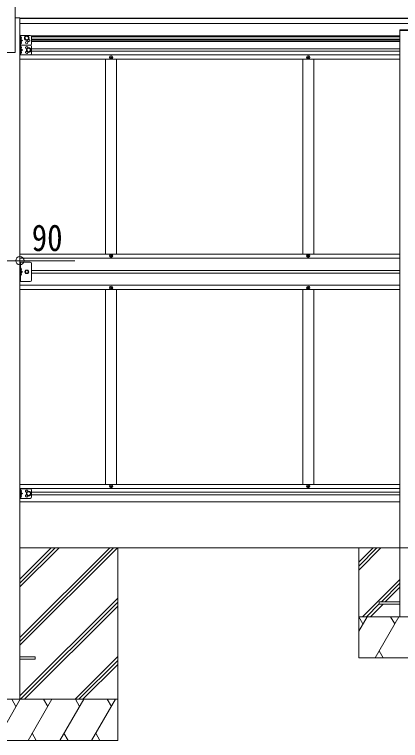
# Model space of a CAD drawing. Units: millimetres at full size, sheet at 1:30; details may follow other scales. Extents: x -8385 to 8479, y -5853 to 5787.
# Drawn here: x 3137 to 4538, y -2477 to 162 of the extents above; entities that cross this region are included whole.
import ezdxf
from ezdxf.enums import TextEntityAlignment as Align

# ---------------------------------------------------------------- set-up
doc = ezdxf.new("R2010")
doc.units = ezdxf.units.MM
doc.header["$LTSCALE"] = 30
doc.header["$PDMODE"] = 32
doc.header["$PDSIZE"] = 30
for name, color, linetype, lineweight in [('0-0_0', 7, 'Continuous', 9), ('0-1_本体', 4, 'Continuous', 9), ('0-2_部品', 7, 'Continuous', 9), ('0-A_寸法', 6, 'Continuous', 9), ('1-0_FRAME', 7, 'Continuous', 9), ('1-1_GLASS', 4, 'Continuous', 9), ('1-2_GLASS_SEAL', 4, 'Continuous', 9)]:
    doc.layers.add(name, color=color, linetype=linetype, lineweight=lineweight)
doc.styles.add('ＭＳ ゴシック', font='')
doc.styles.get('ＭＳ ゴシック').set_extended_font_data('MS Gothic')

msp = doc.modelspace()

# ---------------------------------------------------------------- linework, layer by layer
at = {"layer": '0-0_0'}
for p, q in [((3156.76, -2130.79), (3510.83, -1776.73)), ((3156.76, -2102.51), (3482.54, -1776.73)), ((3156.76, -2116.65), (3496.68, -1776.73)), ((3156.76, -1918.66), (3298.69, -1776.73)), ((3156.76, -1904.52), (3284.55, -1776.73)), ((3156.76, -1890.38), (3270.41, -1776.73)), ((3156.76, -1776.73), (5966.36, -1776.73)), ((3511.56, -1776.73), (3511.56, -2476.73)), ((3156.76, -2314.64), (3511.56, -1959.84)), ((3158.81, -2326.73), (3511.56, -1973.99)), ((3172.96, -2326.73), (3511.56, -1988.13)), ((3356.8, -2326.73), (3511.56, -2171.98)), ((3370.94, -2326.73), (3511.56, -2186.12)), ((3385.09, -2326.73), (3511.56, -2200.26)), ((3511.56, -2326.73), (2711.56, -2326.73)), ((3070.68, -2476.73), (3157.28, -2326.73)), ((3142.28, -2352.71), (3127.28, -2326.73)), ((3186.15, -2476.73), (3272.75, -2326.73)), ((3257.75, -2352.71), (3242.75, -2326.73)), ((3301.62, -2476.73), (3388.22, -2326.73)), ((3358.22, -2326.73), (3373.22, -2352.71)), ((3417.09, -2476.73), (3503.69, -2326.73)), ((3473.69, -2326.73), (3488.69, -2352.71)), ((3201.14, -2450.75), (3216.14, -2476.73)), ((3316.61, -2450.75), (3331.61, -2476.73)), ((3432.08, -2450.75), (3447.08, -2476.73)), ((2711.56, -2476.73), (3511.56, -2476.73))]:
    msp.add_line(p, q, dxfattribs=at)
at = {"layer": '0-1_本体'}
for p, q in [((3139.06, 23.27), (3139.06, 340.06)), ((3139.06, 149.65), (3156.56, 149.65)), ((3156.56, 149.65), (3156.56, -2326.73)), ((3156.56, 148.44), (5966.36, 148.44)), ((3156.56, 147.04), (5966.36, 147.04)), ((3156.56, 129.67), (5966.36, 129.67)), ((3084.06, 23.27), (3139.06, 23.27))]:
    msp.add_line(p, q, dxfattribs=at)
at = {"layer": '0-2_部品', "color": 4}
for p, q in [((3156.76, -2172.23), (3211.56, -2172.23)), ((3156.76, -2181.23), (3211.56, -2181.23)), ((3211.56, -2172.23), (3211.56, -2181.23))]:
    msp.add_line(p, q, dxfattribs=at)
at = {"layer": '0-A_寸法'}
for p, q in [((3066.56, -732.83), (3156.56, -732.83)), ((3156.56, -732.83), (3356.56, -732.83))]:
    msp.add_line(p, q, dxfattribs=at)
msp.add_point((3156.56, -732.83), dxfattribs=at)
at = {"layer": '1-0_FRAME'}
for p, q in [((4386.56, -1829.08), (4438.91, -1776.73)), ((4386.56, -1843.22), (4453.05, -1776.73)), ((4386.56, -1857.36), (4467.19, -1776.73)), ((4386.56, -1776.73), (4386.56, -2176.73)), ((4401.04, -2026.73), (4536.56, -1891.21)), ((4469.18, -1972.73), (4536.56, -1905.35)), ((4483.32, -1972.73), (4536.56, -1919.49)), ((4415.18, -2026.73), (4461.56, -1980.35)), ((4429.32, -2026.73), (4475.32, -1980.73)), ((4386.56, -2079.85), (4417.23, -2026.73)), ((4386.56, -2026.73), (4736.56, -2026.73)), ((4402.23, -2052.71), (4387.22, -2026.73)), ((4446.09, -2176.73), (4532.7, -2026.73)), ((4517.7, -2052.71), (4502.69, -2026.73)), ((4461.09, -2150.75), (4476.09, -2176.73)), ((4386.56, -2176.73), (4736.56, -2176.73))]:
    msp.add_line(p, q, dxfattribs=at)
at = {"layer": '1-1_GLASS'}
for p, q in [((3196.56, 84.26), (4536.56, 84.26)), ((3198.54, 80.76), (4536.56, 80.76)), ((4536.56, 103.48), (4536.56, -2026.73)), ((3198.56, 71.76), (4536.56, 71.76)), ((3198.56, 68.26), (4536.56, 68.26)), ((4536.56, 63.26), (3198.56, 63.26)), ((3198.56, 37.38), (4536.56, 37.38)), ((3198.56, 28.38), (4536.56, 28.38)), ((3084.06, 23.26), (3139.06, 23.26)), ((3156.56, 14.88), (4536.56, 14.88)), ((3156.56, -0.62), (4536.56, -0.62)), ((3467.56, -0.62), (3467.56, -708.24)), ((3507.56, -0.62), (3507.56, -708.24)), ((4183.56, -0.62), (4183.56, -708.24)), ((4223.56, -0.62), (4223.56, -708.24)), ((3156.56, -708.74), (4536.56, -708.74)), ((3156.56, -724.24), (4536.56, -724.24)), ((3198.56, -768.74), (4536.56, -768.74)), ((4536.56, -777.74), (3198.56, -777.74)), ((3156.56, -822.24), (4536.56, -822.24)), ((3156.56, -837.74), (4536.56, -837.74)), ((3467.56, -1545.74), (3467.56, -837.74)), ((3507.56, -1545.74), (3507.56, -837.74)), ((4183.56, -1545.74), (4183.56, -837.74)), ((4223.56, -1545.74), (4223.56, -837.74)), ((3156.56, -1545.74), (4536.56, -1545.74)), ((3156.56, -1561.24), (4536.56, -1561.24)), ((3198.56, -1574.74), (4536.56, -1574.74)), ((3198.56, -1583.74), (4536.56, -1583.74)), ((3156.36, -1609.74), (4536.56, -1609.74))]:
    msp.add_line(p, q, dxfattribs=at)
at = {"layer": '1-2_GLASS_SEAL'}
for p, q in [((4585.56, 106.48), (4537.56, 106.48)), ((3156.56, 85.26), (3156.56, 50.26)), ((3193.56, 85.26), (3156.56, 85.26)), ((3159.06, 85.26), (3159.06, 50.26)), ((3159.56, 80.76), (3160.36, 80.62)), ((3198.56, 80.26), (3198.56, 55.26)), ((4536.06, 104.98), (4536.06, 103.48)), ((4587.06, 103.48), (4536.06, 103.48)), ((3159.56, 72.76), (3159.06, 72.85)), ((3159.06, 67.76), (3166.06, 67.76)), ((3159.56, 54.76), (3159.06, 54.85)), ((3159.56, 72.76), (3160.36, 72.9)), ((3159.56, 62.76), (3160.36, 62.62)), ((3159.56, 54.76), (3160.36, 54.9)), ((3193.56, 50.26), (3156.56, 50.26)), ((3156.56, 50.26), (3156.56, 15.26)), ((3193.56, 50.26), (3156.56, 50.26)), ((3159.06, 50.26), (3159.06, 15.26)), ((3159.56, 37.76), (3159.06, 37.85)), ((3159.06, 32.76), (3166.06, 32.76)), ((3159.56, 45.76), (3160.36, 45.62)), ((3159.56, 37.76), (3160.36, 37.9)), ((3159.56, 27.76), (3160.36, 27.62)), ((3198.56, 45.26), (3198.56, 20.26)), ((3193.56, 15.26), (3156.56, 15.26)), ((3159.56, 19.76), (3159.06, 19.85)), ((3159.56, 19.76), (3160.36, 19.9)), ((3486.06, 6.38), (3485.06, 6.38)), ((3489.06, 5.38), (3490.06, 5.38)), ((4202.06, 6.38), (4201.06, 6.38)), ((4205.06, 5.38), (4206.06, 5.38)), ((3193.56, -738.24), (3156.56, -738.24)), ((3159.06, -738.24), (3159.06, -808.24)), ((3486.06, -715.74), (3485.06, -715.74)), ((3489.06, -714.74), (3490.06, -714.74)), ((4202.06, -715.74), (4201.06, -715.74)), ((4205.06, -714.74), (4206.06, -714.74)), ((3159.56, -760.24), (3160.36, -760.38)), ((3198.56, -803.24), (3198.56, -743.24)), ((3159.56, -768.24), (3159.06, -768.15)), ((3159.06, -768.24), (3166.06, -773.24)), ((3159.06, -773.24), (3166.06, -773.24)), ((3159.06, -778.24), (3166.06, -773.24)), ((3159.56, -786.24), (3159.06, -786.15)), ((3159.56, -768.24), (3160.36, -768.1)), ((3159.56, -778.24), (3160.36, -778.38)), ((3159.56, -786.24), (3160.36, -786.1)), ((3486.06, -830.74), (3485.06, -830.74)), ((3489.06, -831.74), (3490.06, -831.74)), ((4202.06, -830.74), (4201.06, -830.74)), ((4205.06, -831.74), (4206.06, -831.74)), ((3486.06, -1552.74), (3485.06, -1552.74)), ((3489.06, -1551.74), (3490.06, -1551.74)), ((4202.06, -1552.74), (4201.06, -1552.74)), ((4205.06, -1551.74), (4206.06, -1551.74)), ((3156.56, -1596.74), (3156.56, -1561.74)), ((3193.56, -1561.74), (3156.56, -1561.74)), ((3159.06, -1596.74), (3159.06, -1561.74)), ((3159.56, -1574.24), (3159.06, -1574.15)), ((3159.06, -1579.24), (3166.06, -1579.24)), ((3159.56, -1566.24), (3160.36, -1566.38)), ((3159.56, -1574.24), (3160.36, -1574.1)), ((3198.56, -1591.74), (3198.56, -1566.74)), ((3193.56, -1596.74), (3156.56, -1596.74)), ((3159.56, -1592.24), (3159.06, -1592.15)), ((3159.56, -1584.24), (3160.36, -1584.38)), ((3159.56, -1592.24), (3160.36, -1592.1)), ((4536.56, -1972.73), (4461.56, -1972.73))]:
    msp.add_line(p, q, dxfattribs=at)
for points in [[(3159.56, 72.76), (3159.56, 80.76), (3159.06, 80.67), (3159.06, 72.85)], [(3158.68, 76.76), (3159.31, 77.95), (3161.54, 79.06)], [(3158.68, 76.76), (3159.31, 75.57), (3161.54, 74.46)], [(3158.68, 58.76), (3159.31, 59.95), (3161.54, 61.06)], [(3158.68, 58.76), (3159.31, 57.57), (3161.54, 56.46)], [(3159.06, 72.76), (3166.06, 67.76), (3159.06, 62.76)], [(3159.56, 54.76), (3159.56, 62.76), (3159.06, 62.67), (3159.06, 54.85)], [(3158.68, 41.76), (3159.31, 42.95), (3161.54, 44.06)], [(3158.68, 41.76), (3159.31, 40.57), (3161.54, 39.46)], [(3159.56, 37.76), (3159.56, 45.76), (3159.06, 45.67), (3159.06, 37.85)], [(3159.06, 37.76), (3166.06, 32.76), (3159.06, 27.76)], [(3159.56, 19.76), (3159.56, 27.76), (3159.06, 27.67), (3159.06, 19.85)], [(3158.68, 23.76), (3159.31, 24.95), (3161.54, 26.06)], [(3158.68, 23.76), (3159.31, 22.57), (3161.54, 21.46)], [(3485.06, 6.38), (3485.06, 5.38), (3486.06, 5.38)], [(3488.06, 7.38), (3488.06, 8.38), (3487.06, 8.38), (3487.06, 7.38)], [(3487.06, 4.38), (3487.06, 3.38), (3488.06, 3.38), (3488.06, 4.38)], [(3490.06, 5.38), (3490.06, 6.38), (3489.06, 6.38)], [(4201.06, 6.38), (4201.06, 5.38), (4202.06, 5.38)], [(4204.06, 7.38), (4204.06, 8.38), (4203.06, 8.38), (4203.06, 7.38)], [(4203.06, 4.38), (4203.06, 3.38), (4204.06, 3.38), (4204.06, 4.38)], [(4206.06, 5.38), (4206.06, 6.38), (4205.06, 6.38)], [(3193.56, -808.24), (3156.56, -808.24), (3156.56, -738.24)], [(3485.06, -715.74), (3485.06, -714.74), (3486.06, -714.74)], [(3487.06, -713.74), (3487.06, -712.74), (3488.06, -712.74), (3488.06, -713.74)], [(3488.06, -716.74), (3488.06, -717.74), (3487.06, -717.74), (3487.06, -716.74)], [(3490.06, -714.74), (3490.06, -715.74), (3489.06, -715.74)], [(4201.06, -715.74), (4201.06, -714.74), (4202.06, -714.74)], [(4203.06, -713.74), (4203.06, -712.74), (4204.06, -712.74), (4204.06, -713.74)], [(4204.06, -716.74), (4204.06, -717.74), (4203.06, -717.74), (4203.06, -716.74)], [(4206.06, -714.74), (4206.06, -715.74), (4205.06, -715.74)], [(3158.68, -764.24), (3159.31, -763.05), (3161.54, -761.94)], [(3158.68, -764.24), (3159.31, -765.43), (3161.54, -766.54)], [(3159.56, -768.24), (3159.56, -760.24), (3159.06, -760.33), (3159.06, -768.15)], [(3158.68, -782.24), (3159.31, -781.05), (3161.54, -779.94)], [(3158.68, -782.24), (3159.31, -783.43), (3161.54, -784.54)], [(3159.56, -786.24), (3159.56, -778.24), (3159.06, -778.33), (3159.06, -786.15)], [(3485.06, -830.74), (3485.06, -831.74), (3486.06, -831.74)], [(3488.06, -829.74), (3488.06, -828.74), (3487.06, -828.74), (3487.06, -829.74)], [(3487.06, -832.74), (3487.06, -833.74), (3488.06, -833.74), (3488.06, -832.74)], [(3490.06, -831.74), (3490.06, -830.74), (3489.06, -830.74)], [(4201.06, -830.74), (4201.06, -831.74), (4202.06, -831.74)], [(4204.06, -829.74), (4204.06, -828.74), (4203.06, -828.74), (4203.06, -829.74)], [(4203.06, -832.74), (4203.06, -833.74), (4204.06, -833.74), (4204.06, -832.74)], [(4206.06, -831.74), (4206.06, -830.74), (4205.06, -830.74)], [(3485.06, -1552.74), (3485.06, -1551.74), (3486.06, -1551.74)], [(3487.06, -1550.74), (3487.06, -1549.74), (3488.06, -1549.74), (3488.06, -1550.74)], [(3488.06, -1553.74), (3488.06, -1554.74), (3487.06, -1554.74), (3487.06, -1553.74)], [(3490.06, -1551.74), (3490.06, -1552.74), (3489.06, -1552.74)], [(4201.06, -1552.74), (4201.06, -1551.74), (4202.06, -1551.74)], [(4203.06, -1550.74), (4203.06, -1549.74), (4204.06, -1549.74), (4204.06, -1550.74)], [(4204.06, -1553.74), (4204.06, -1554.74), (4203.06, -1554.74), (4203.06, -1553.74)], [(4206.06, -1551.74), (4206.06, -1552.74), (4205.06, -1552.74)], [(3158.68, -1570.24), (3159.31, -1569.05), (3161.54, -1567.94)], [(3158.68, -1570.24), (3159.31, -1571.43), (3161.54, -1572.54)], [(3159.56, -1574.24), (3159.56, -1566.24), (3159.06, -1566.33), (3159.06, -1574.15)], [(3159.06, -1584.24), (3166.06, -1579.24), (3159.06, -1574.24)], [(3158.68, -1588.24), (3159.31, -1587.05), (3161.54, -1585.94)], [(3158.68, -1588.24), (3159.31, -1589.43), (3161.54, -1590.54)], [(3159.56, -1592.24), (3159.56, -1584.24), (3159.06, -1584.33), (3159.06, -1592.15)], [(4461.56, -1972.73), (4461.56, -1980.73), (4536.56, -1980.73)]]:
    msp.add_lwpolyline(points, dxfattribs=at)
for points in [[(3181.56, 68.75), (3175.06, 72.51), (3175.06, 80.01), (3181.56, 83.76), (3188.06, 80.01), (3188.06, 72.51)], [(3188.56, 25.25), (3182.06, 29.01), (3182.06, 36.51), (3188.56, 40.26), (3195.06, 36.51), (3195.06, 29.01)], [(3174.06, -773.24), (3177.81, -779.74), (3185.31, -779.74), (3189.07, -773.24), (3185.31, -766.74), (3177.81, -766.74)], [(3188.56, -1571.74), (3182.06, -1575.49), (3182.06, -1582.99), (3188.56, -1586.75), (3195.06, -1582.99), (3195.06, -1575.49)]]:
    msp.add_lwpolyline(points, close=True, dxfattribs=at)
for centre, radius in [((3181.56, 76.26), 8.5), ((3181.56, 76.26), 7.5), ((3181.56, 76.26), 6.5), ((3181.56, 59.26), 4.25), ((3188.56, 32.76), 8.5), ((3188.56, 32.76), 7.5), ((3188.56, 32.76), 6.5), ((3487.56, 5.88), 5.9), ((4203.56, 5.88), 5.9), ((3487.56, -715.24), 5.9), ((4203.56, -715.24), 5.9), ((3181.56, -773.24), 6.5), ((3181.56, -773.24), 5.5), ((3487.56, -831.24), 5.9), ((4203.56, -831.24), 5.9), ((3487.56, -1552.24), 5.9), ((4203.56, -1552.24), 5.9), ((3188.56, -1579.24), 8.5), ((3188.56, -1579.24), 7.5), ((3188.56, -1579.24), 6.5)]:
    msp.add_circle(centre, radius, dxfattribs=at)
for centre, radius, start, end in [((4537.56, 104.98), 1.5, 90, 180), ((3160.21, 79.73), 0.9, 32.05588, 80), ((3155.46, 76.76), 6.5, 327.94412, 32.05588), ((3193.56, 80.26), 5, 0, 90), ((3160.21, 73.79), 0.9, 280, 327.94412), ((3160.21, 61.73), 0.9, 32.05588, 80), ((3160.21, 55.79), 0.9, 280, 327.94412), ((3155.46, 58.76), 6.5, 327.94412, 32.05588), ((3188.56, 67.76), 4.25, 173.70569, 85.23923), ((3193.56, 55.26), 5, 270, 0), ((3160.21, 44.73), 0.9, 32.05588, 80), ((3160.21, 38.79), 0.9, 280, 327.94412), ((3160.21, 26.73), 0.9, 32.05588, 80), ((3155.46, 41.76), 6.5, 327.94412, 32.05588), ((3155.46, 23.76), 6.5, 327.94412, 32.05588), ((3181.56, 41.26), 4.25, 353.70569, 265.23923), ((3181.56, 24.26), 4.25, 94.76077, 6.29431), ((3193.56, 45.26), 5, 0, 90), ((3160.21, 20.79), 0.9, 280, 327.94412), ((3193.56, 20.26), 5, 270, 0), ((3486.06, 7.38), 1, 270, 0), ((3486.06, 4.38), 1, 0, 90), ((3489.06, 7.38), 1, 180, 270), ((3489.06, 4.38), 1, 90, 180), ((4202.06, 7.38), 1, 270, 0), ((4202.06, 4.38), 1, 0, 90), ((4205.06, 7.38), 1, 180, 270), ((4205.06, 4.38), 1, 90, 180), ((3193.56, -743.24), 5, 0, 90), ((3486.06, -713.74), 1, 270, 0), ((3486.06, -716.74), 1, 0, 90), ((3489.06, -713.74), 1, 180, 270), ((3489.06, -716.74), 1, 90, 180), ((4202.06, -713.74), 1, 270, 0), ((4202.06, -716.74), 1, 0, 90), ((4205.06, -713.74), 1, 180, 270), ((4205.06, -716.74), 1, 90, 180), ((3160.21, -761.27), 0.9, 32.05588, 80), ((3155.46, -764.24), 6.5, 327.94412, 32.05588), ((3160.21, -767.21), 0.9, 280, 327.94412), ((3160.21, -779.27), 0.9, 32.05588, 80), ((3160.21, -785.21), 0.9, 280, 327.94412), ((3155.46, -782.24), 6.5, 327.94412, 32.05588), ((3193.56, -803.24), 5, 270, 0), ((3486.06, -829.74), 1, 270, 0), ((3486.06, -832.74), 1, 0, 90), ((3489.06, -829.74), 1, 180, 270), ((3489.06, -832.74), 1, 90, 180), ((4202.06, -829.74), 1, 270, 0), ((4202.06, -832.74), 1, 0, 90), ((4205.06, -829.74), 1, 180, 270), ((4205.06, -832.74), 1, 90, 180), ((3486.06, -1550.74), 1, 270, 0), ((3486.06, -1553.74), 1, 0, 90), ((3489.06, -1550.74), 1, 180, 270), ((3489.06, -1553.74), 1, 90, 180), ((4202.06, -1550.74), 1, 270, 0), ((4202.06, -1553.74), 1, 0, 90), ((4205.06, -1550.74), 1, 180, 270), ((4205.06, -1553.74), 1, 90, 180), ((3160.21, -1567.27), 0.9, 32.05588, 80), ((3160.21, -1573.21), 0.9, 280, 327.94412), ((3155.46, -1570.24), 6.5, 327.94412, 32.05588), ((3181.56, -1570.74), 4.25, 353.70569, 265.23923), ((3193.56, -1566.74), 5, 0, 90), ((3160.21, -1585.27), 0.9, 32.05588, 80), ((3160.21, -1591.21), 0.9, 280, 327.94412), ((3155.46, -1588.24), 6.5, 327.94412, 32.05588), ((3181.56, -1587.74), 4.25, 94.76077, 6.29431), ((3193.56, -1591.74), 5, 270, 0)]:
    msp.add_arc(centre, radius, start, end, dxfattribs=at)

# ---------------------------------------------------------------- texts
at = {"layer": '0-A_寸法', "color": 7, "style": 'ＭＳ ゴシック', "width": 0.85}
msp.add_text('90', height=96.77, dxfattribs=at).set_placement((3199.56, -726.83), align=Align.BOTTOM_LEFT)

doc.saveas('drawing.dxf')
